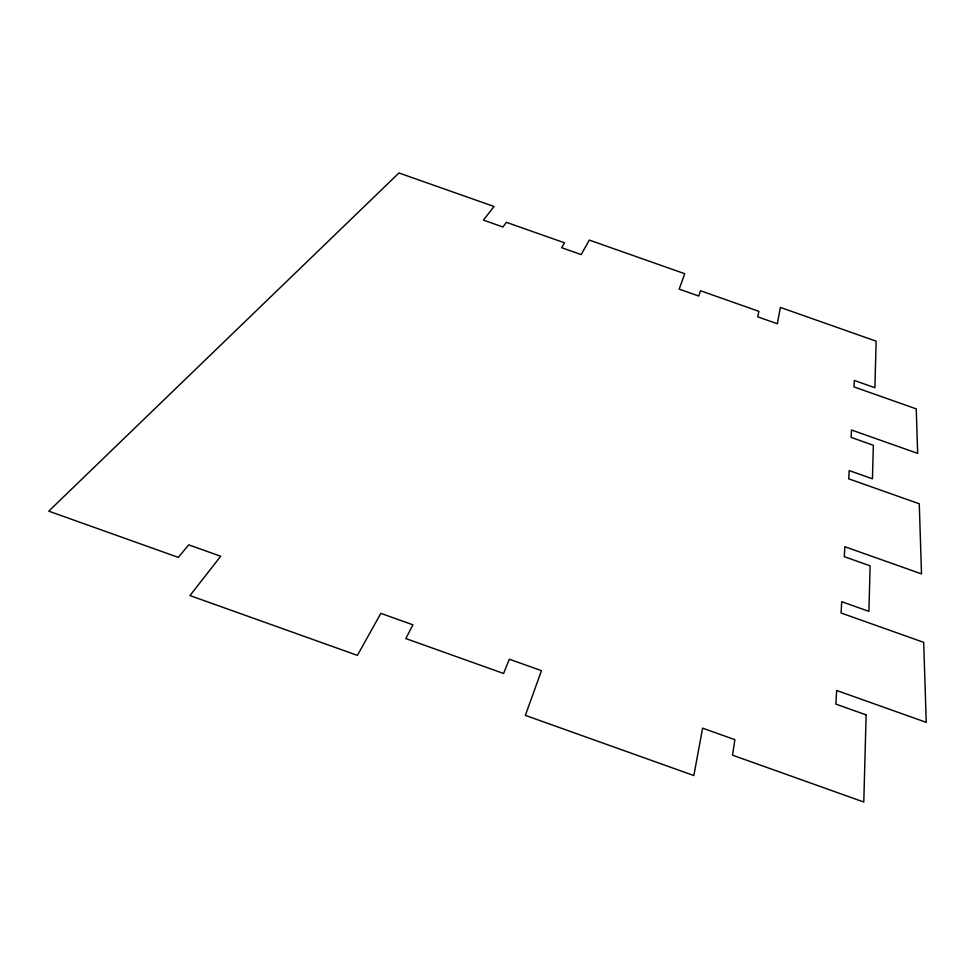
<?xml version="1.0" encoding="UTF-8"?>
<svg xmlns="http://www.w3.org/2000/svg" width="975" height="975" viewBox="0 0 975 975"><rect width="100%" height="100%" fill="white"/><g stroke="black" fill="none" stroke-linecap="round" stroke-linejoin="round"><path stroke-width="1.46" d="M866.129 714.87L863.789 802.023L732.53 755.174L734.882 739.672L702.597 728.154L693.847 775.552L525.342 715.37L541.478 670.678L509.303 659.197L503.612 673.481L405.807 638.576L412.925 624.817L380.835 613.372L357.386 655.371L189.954 595.567L220.691 556.25L188.723 544.842L178.315 557.395L48.75 511.156L398.946 172.977L494.033 206.493L483.405 220.106L502.954 226.992L506.378 222.324L564.549 242.824L561.624 247.687L581.197 254.585L589.302 240.082L684.743 273.719L679.173 289.136L698.795 296.059L700.513 290.757L758.891 311.342L757.697 316.826L777.343 323.749L780.353 307.418L876.147 341.177L874.892 387.721L854.344 380.469L853.978 386.904L916.244 408.878L917.658 453.375L851.516 429.999L851.09 437.397L873.356 445.27L872.454 478.81L849.201 470.584L848.725 478.822L919.267 503.783L921.509 573.897L844.85 546.719L844.289 556.676L870.127 565.841L868.908 611.362L841.717 601.709L841.072 612.995L923.691 642.342L926.25 722.353L836.648 690.471L835.868 704.096L866.129 714.87"/></g></svg>
